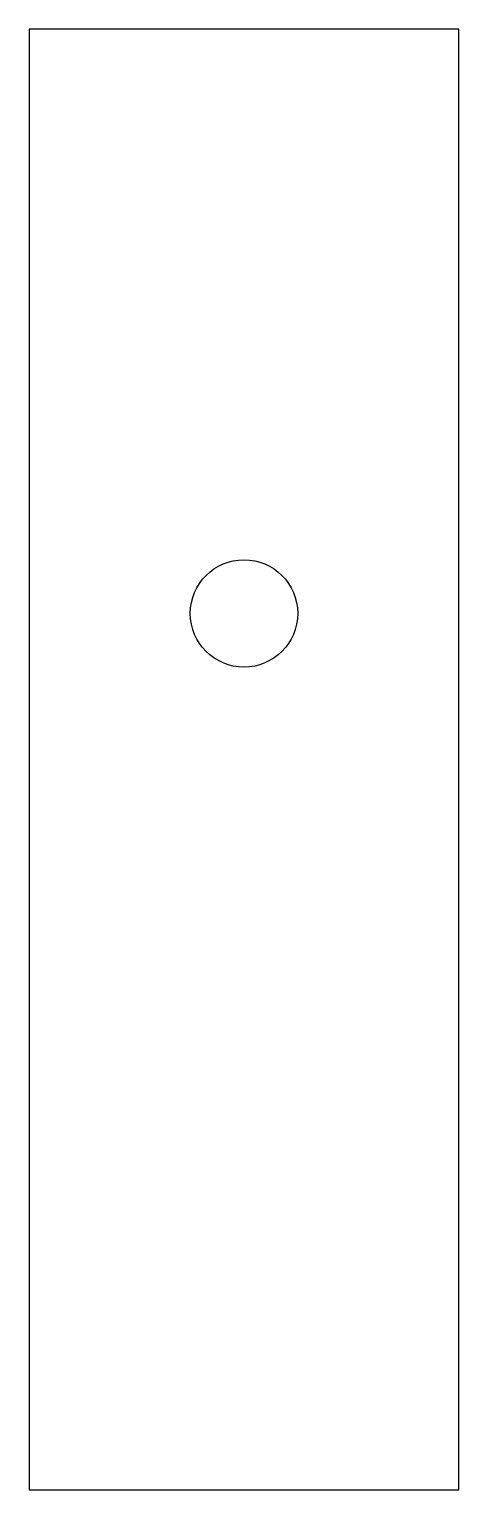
# Model space of a CAD drawing. Header units: millimetres. Extents: x -2 to 2, y 0 to 13.6.
import ezdxf

# ---------------------------------------------------------------- set-up
doc = ezdxf.new("R2010")
doc.units = ezdxf.units.MM
doc.layers.add('CUT_INNER', color=6, linetype='Continuous')
doc.layers.add('CUT_OUTER', color=1, linetype='Continuous')

msp = doc.modelspace()

# ---------------------------------------------------------------- linework, layer by layer
at = {"layer": 'CUT_INNER'}
msp.add_circle((0, 8.16), 0.5, dxfattribs=at)
at = {"layer": 'CUT_OUTER'}
msp.add_lwpolyline([(-2, 0), (2, 0), (2, 13.6), (-2, 13.6)], close=True, dxfattribs=at)

doc.saveas('drawing.dxf')
